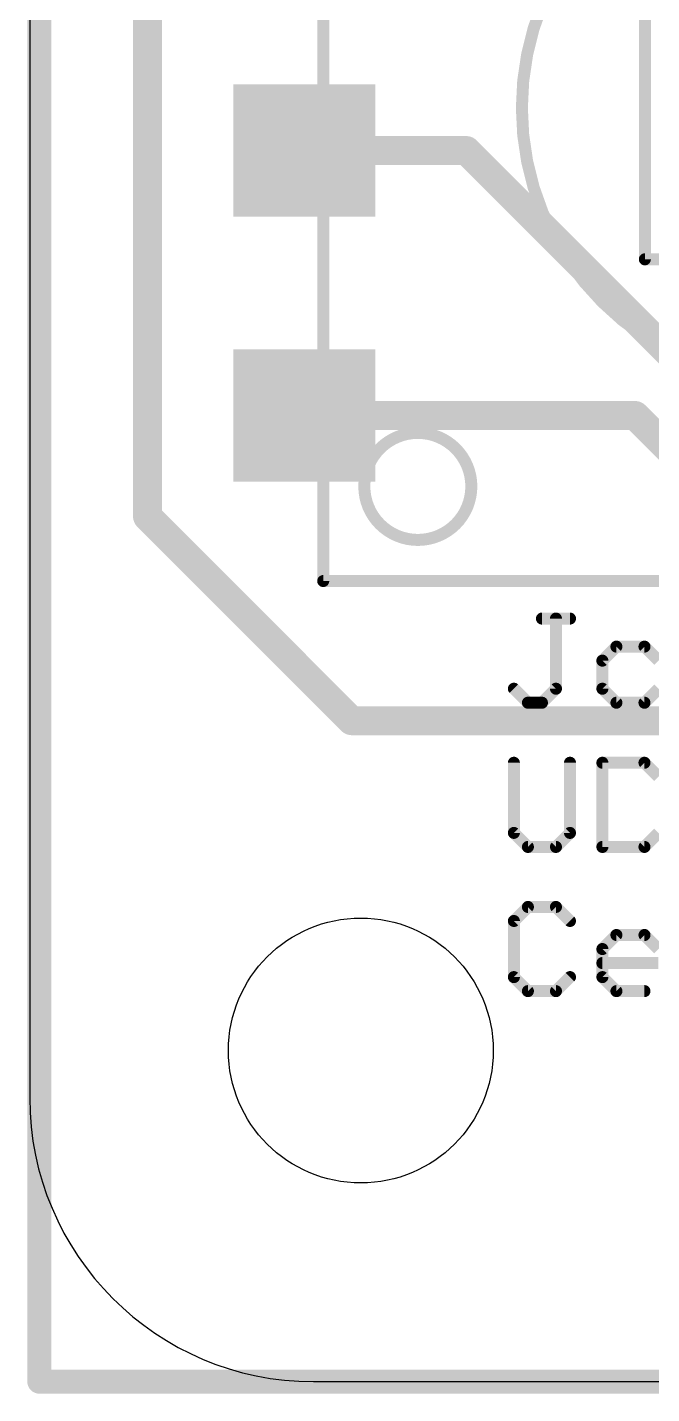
# Model space of a CAD drawing. Extents: x 0 to 65.2, y -0.5 to 30.7.
# Drawn here: x 0 to 6.6, y -0.13 to 14.31 of the extents above; entities that cross this region are included whole.
import ezdxf

# ---------------------------------------------------------------- set-up
doc = ezdxf.new("R2010")
doc.units = 0
for name, color, linetype in [('1', 12, 'CONTINUOUS'), ('16', 5, 'CONTINUOUS'), ('20', 53, 'CONTINUOUS'), ('21', 40, 'CONTINUOUS')]:
    doc.layers.add(name, color=color, linetype=linetype)

# ---------------------------------------------------------------- blocks, each defined once
blk = doc.blocks.new('RECT')
blk.add_solid([(-0.5, -0.5), (0.5, -0.5), (-0.5, 0.5), (0.5, 0.5)])

msp = doc.modelspace()

# ---------------------------------------------------------------- linework, layer by layer
at = {"layer": '1'}
for points, const_width in [([(0.127, 30.607), (0.127, 0)], 0.254), ([(1.27, 19.812), (1.27, 9.144)], 0.3048), ([(2.928, 13.012), (4.641, 13.012)], 0.3048), ([(4.641, 13.012), (8.763, 8.89)], 0.3048), ([(2.928, 10.212), (6.425, 10.212)], 0.3048), ([(6.425, 10.212), (8.382, 8.255)], 0.3048), ([(1.27, 9.144), (3.429, 6.985)], 0.3048), ([(3.429, 6.985), (34.163, 6.985)], 0.3048), ([(0.127, 0), (65.024, 0)], 0.254)]:
    msp.add_lwpolyline(points, dxfattribs=dict(at, const_width=const_width))
for points, const_width in [([(2.928, 13.0882, 1), (2.928, 12.9358)], 0.1524), ([(4.6949, 13.0659, 1), (4.5871, 12.9581)], 0.1524), ([(4.641, 12.9358, 1), (4.641, 13.0882)], 0.1524), ([(2.928, 10.2882, 1), (2.928, 10.1358)], 0.1524), ([(6.4789, 10.2659, 1), (6.3711, 10.1581)], 0.1524), ([(6.425, 10.1358, 1), (6.425, 10.2882)], 0.1524), ([(1.3239, 9.1979, 1), (1.2161, 9.0901)], 0.1524), ([(1.1938, 9.144, 1), (1.3462, 9.144)], 0.1524), ([(3.429, 7.0612, 1), (3.429, 6.9088)], 0.1524), ([(3.3751, 6.9311, 1), (3.4829, 7.0389)], 0.1524), ([(0.127, 0.0635, 1), (0.127, -0.0635)], 0.127), ([(0.0635, 0, 1), (0.1905, 0)], 0.127)]:
    msp.add_lwpolyline(points, format="xyb", dxfattribs=dict(at, const_width=const_width))
at = {"layer": '16', "const_width": 0.254}
for points in [[(0.127, 30.607), (0.127, 0)], [(0.127, 0), (65.024, 0)]]:
    msp.add_lwpolyline(points, dxfattribs=at)
at = {"layer": '16', "const_width": 0.127}
for points in [[(0.127, 0.0635, 1), (0.127, -0.0635)], [(0.0635, 0, 1), (0.1905, 0)]]:
    msp.add_lwpolyline(points, format="xyb", dxfattribs=at)
at = {"layer": '20'}
for p, q in [((0.0254, 27.6604), (0.0254, 3)), ((3.0254, 0), (62.0254, 0))]:
    msp.add_line(p, q, dxfattribs=at)
msp.add_circle((3.5254, 3.5), 1.4, dxfattribs=at)
msp.add_arc((3.0254, 3), 3, 180, 270, dxfattribs=at)
at = {"layer": '21', "const_width": 0.127}
for points in [[(3.128, 8.462), (3.128, 18.462)], [(6.528, 11.862), (6.528, 15.062)], [(9.728, 11.862), (6.528, 11.862)], [(13.128, 8.462), (3.128, 8.462)], [(5.4401, 8.0653), (5.7367, 8.0653)], [(5.5884, 7.3238), (5.5884, 8.0653)], [(6.2273, 7.7687), (6.079, 7.6204)], [(6.5239, 7.7687), (6.2273, 7.7687)], [(6.6722, 7.6204), (6.5239, 7.7687)], [(6.079, 7.6204), (6.079, 7.3238)], [(5.1435, 7.3238), (5.2918, 7.1755)], [(5.4401, 7.1755), (5.5884, 7.3238)], [(6.079, 7.3238), (6.2273, 7.1755)], [(6.5239, 7.1755), (6.6722, 7.3238)], [(5.2918, 7.1755), (5.4401, 7.1755)], [(6.2273, 7.1755), (6.5239, 7.1755)], [(5.1435, 6.5413), (5.1435, 5.7998)], [(5.7367, 5.7998), (5.7367, 6.5413)], [(6.079, 6.5413), (6.079, 5.6515)], [(6.5239, 6.5413), (6.079, 6.5413)], [(6.6722, 6.393), (6.5239, 6.5413)], [(5.1435, 5.7998), (5.2918, 5.6515)], [(5.5884, 5.6515), (5.7367, 5.7998)], [(6.5239, 5.6515), (6.6722, 5.7998)], [(5.2918, 5.6515), (5.5884, 5.6515)], [(6.079, 5.6515), (6.5239, 5.6515)], [(5.2918, 5.0173), (5.1435, 4.869)], [(5.5884, 5.0173), (5.2918, 5.0173)], [(5.7367, 4.869), (5.5884, 5.0173)], [(5.1435, 4.869), (5.1435, 4.2758)], [(6.079, 4.5724), (6.2273, 4.7207)], [(6.2273, 4.7207), (6.5239, 4.7207)], [(6.5239, 4.7207), (6.6722, 4.5724)], [(6.079, 4.2758), (6.079, 4.5724)], [(6.6722, 4.4241), (6.079, 4.4241)], [(5.1435, 4.2758), (5.2918, 4.1275)], [(5.5884, 4.1275), (5.7367, 4.2758)], [(6.2273, 4.1275), (6.079, 4.2758)], [(5.2918, 4.1275), (5.5884, 4.1275)], [(6.5239, 4.1275), (6.2273, 4.1275)]]:
    msp.add_lwpolyline(points, dxfattribs=at)
at = {"layer": '21'}
for points, const_width in [([(8.128, 10.562, 1), (8.128, 16.362, 1), (8.128, 10.562)], 0.127), ([(6.528, 11.8938, 1), (6.528, 11.8302)], 0.0635), ([(6.4963, 11.862, 1), (6.5598, 11.862)], 0.0635), ([(4.128, 8.8963, 1), (4.128, 10.0277, 1), (4.128, 8.8963)], 0.127), ([(3.128, 8.4938, 1), (3.128, 8.4302)], 0.0635), ([(3.0962, 8.462, 1), (3.1598, 8.462)], 0.0635), ([(5.4401, 8.097, 1), (5.4401, 8.0335)], 0.0635), ([(5.6201, 8.0653, 1), (5.5566, 8.0653)], 0.0635), ([(5.7367, 8.0335, 1), (5.7367, 8.097)], 0.0635), ([(6.2273, 7.8004, 1), (6.2273, 7.7369)], 0.0635), ([(6.2498, 7.7462, 1), (6.2049, 7.7911)], 0.0635), ([(6.5463, 7.7911, 1), (6.5014, 7.7462)], 0.0635), ([(6.5239, 7.7369, 1), (6.5239, 7.8004)], 0.0635), ([(6.1108, 7.6204, 1), (6.0473, 7.6204)], 0.0635), ([(6.0566, 7.6428, 1), (6.1015, 7.5979)], 0.0635), ([(5.166, 7.3462, 1), (5.121, 7.3013)], 0.0635), ([(5.6108, 7.3013, 1), (5.5659, 7.3462)], 0.0635), ([(6.1015, 7.3462, 1), (6.0566, 7.3013)], 0.0635), ([(5.2918, 7.2073, 1), (5.2918, 7.1438)], 0.0635), ([(5.2693, 7.153, 1), (5.3142, 7.198)], 0.0635), ([(5.4176, 7.198, 1), (5.4625, 7.153)], 0.0635), ([(5.4401, 7.1438, 1), (5.4401, 7.2073)], 0.0635), ([(5.5566, 7.3238, 1), (5.6201, 7.3238)], 0.0635), ([(6.0473, 7.3238, 1), (6.1108, 7.3238)], 0.0635), ([(6.2273, 7.2073, 1), (6.2273, 7.1438)], 0.0635), ([(6.2049, 7.153, 1), (6.2498, 7.198)], 0.0635), ([(6.5014, 7.198, 1), (6.5463, 7.153)], 0.0635), ([(6.5239, 7.1438, 1), (6.5239, 7.2073)], 0.0635), ([(5.1753, 6.5413, 1), (5.1118, 6.5413)], 0.0635), ([(5.7684, 6.5413, 1), (5.7049, 6.5413)], 0.0635), ([(6.079, 6.573, 1), (6.079, 6.5095)], 0.0635), ([(6.1108, 6.5413, 1), (6.0473, 6.5413)], 0.0635), ([(6.5463, 6.5637, 1), (6.5014, 6.5188)], 0.0635), ([(6.5239, 6.5095, 1), (6.5239, 6.573)], 0.0635), ([(5.166, 5.8222, 1), (5.121, 5.7773)], 0.0635), ([(5.1118, 5.7998, 1), (5.1753, 5.7998)], 0.0635), ([(5.7049, 5.7998, 1), (5.7684, 5.7998)], 0.0635), ([(5.7591, 5.7773, 1), (5.7142, 5.8222)], 0.0635), ([(5.2918, 5.6833, 1), (5.2918, 5.6198)], 0.0635), ([(5.2693, 5.629, 1), (5.3142, 5.674)], 0.0635), ([(5.5659, 5.674, 1), (5.6108, 5.629)], 0.0635), ([(5.5884, 5.6198, 1), (5.5884, 5.6833)], 0.0635), ([(6.079, 5.6833, 1), (6.079, 5.6198)], 0.0635), ([(6.0473, 5.6515, 1), (6.1108, 5.6515)], 0.0635), ([(6.5014, 5.674, 1), (6.5463, 5.629)], 0.0635), ([(6.5239, 5.6198, 1), (6.5239, 5.6833)], 0.0635), ([(5.2918, 5.049, 1), (5.2918, 4.9855)], 0.0635), ([(5.3142, 4.9948, 1), (5.2693, 5.0397)], 0.0635), ([(5.6108, 5.0397, 1), (5.5659, 4.9948)], 0.0635), ([(5.5884, 4.9855, 1), (5.5884, 5.049)], 0.0635), ([(5.1753, 4.869, 1), (5.1118, 4.869)], 0.0635), ([(5.121, 4.8914, 1), (5.166, 4.8465)], 0.0635), ([(5.7142, 4.8465, 1), (5.7591, 4.8914)], 0.0635), ([(6.2273, 4.7524, 1), (6.2273, 4.6889)], 0.0635), ([(6.2498, 4.6982, 1), (6.2049, 4.7431)], 0.0635), ([(6.5463, 4.7431, 1), (6.5014, 4.6982)], 0.0635), ([(6.5239, 4.6889, 1), (6.5239, 4.7524)], 0.0635), ([(6.1108, 4.5724, 1), (6.0473, 4.5724)], 0.0635), ([(6.0566, 4.5948, 1), (6.1015, 4.5499)], 0.0635), ([(6.079, 4.4558, 1), (6.079, 4.3923)], 0.0635), ([(5.166, 4.2982, 1), (5.121, 4.2533)], 0.0635), ([(5.7591, 4.2533, 1), (5.7142, 4.2982)], 0.0635), ([(6.1015, 4.2982, 1), (6.0566, 4.2533)], 0.0635), ([(5.1118, 4.2758, 1), (5.1753, 4.2758)], 0.0635), ([(5.2918, 4.1593, 1), (5.2918, 4.0958)], 0.0635), ([(5.5884, 4.0958, 1), (5.5884, 4.1593)], 0.0635), ([(6.0473, 4.2758, 1), (6.1108, 4.2758)], 0.0635), ([(6.2273, 4.1593, 1), (6.2273, 4.0958)], 0.0635), ([(6.5239, 4.0958, 1), (6.5239, 4.1593)], 0.0635), ([(5.2693, 4.105, 1), (5.3142, 4.15)], 0.0635), ([(5.5659, 4.15, 1), (5.6108, 4.105)], 0.0635), ([(6.2049, 4.105, 1), (6.2498, 4.15)], 0.0635)]:
    msp.add_lwpolyline(points, format="xyb", dxfattribs=dict(at, const_width=const_width))

# ---------------------------------------------------------------- block references
at = {"layer": '1', "xscale": 1.5, "yscale": 1.4, "rotation": 180}
for p in [(2.928, 13.012), (2.928, 10.212)]:
    msp.add_blockref('RECT', p, dxfattribs=at)

doc.saveas('drawing.dxf')
